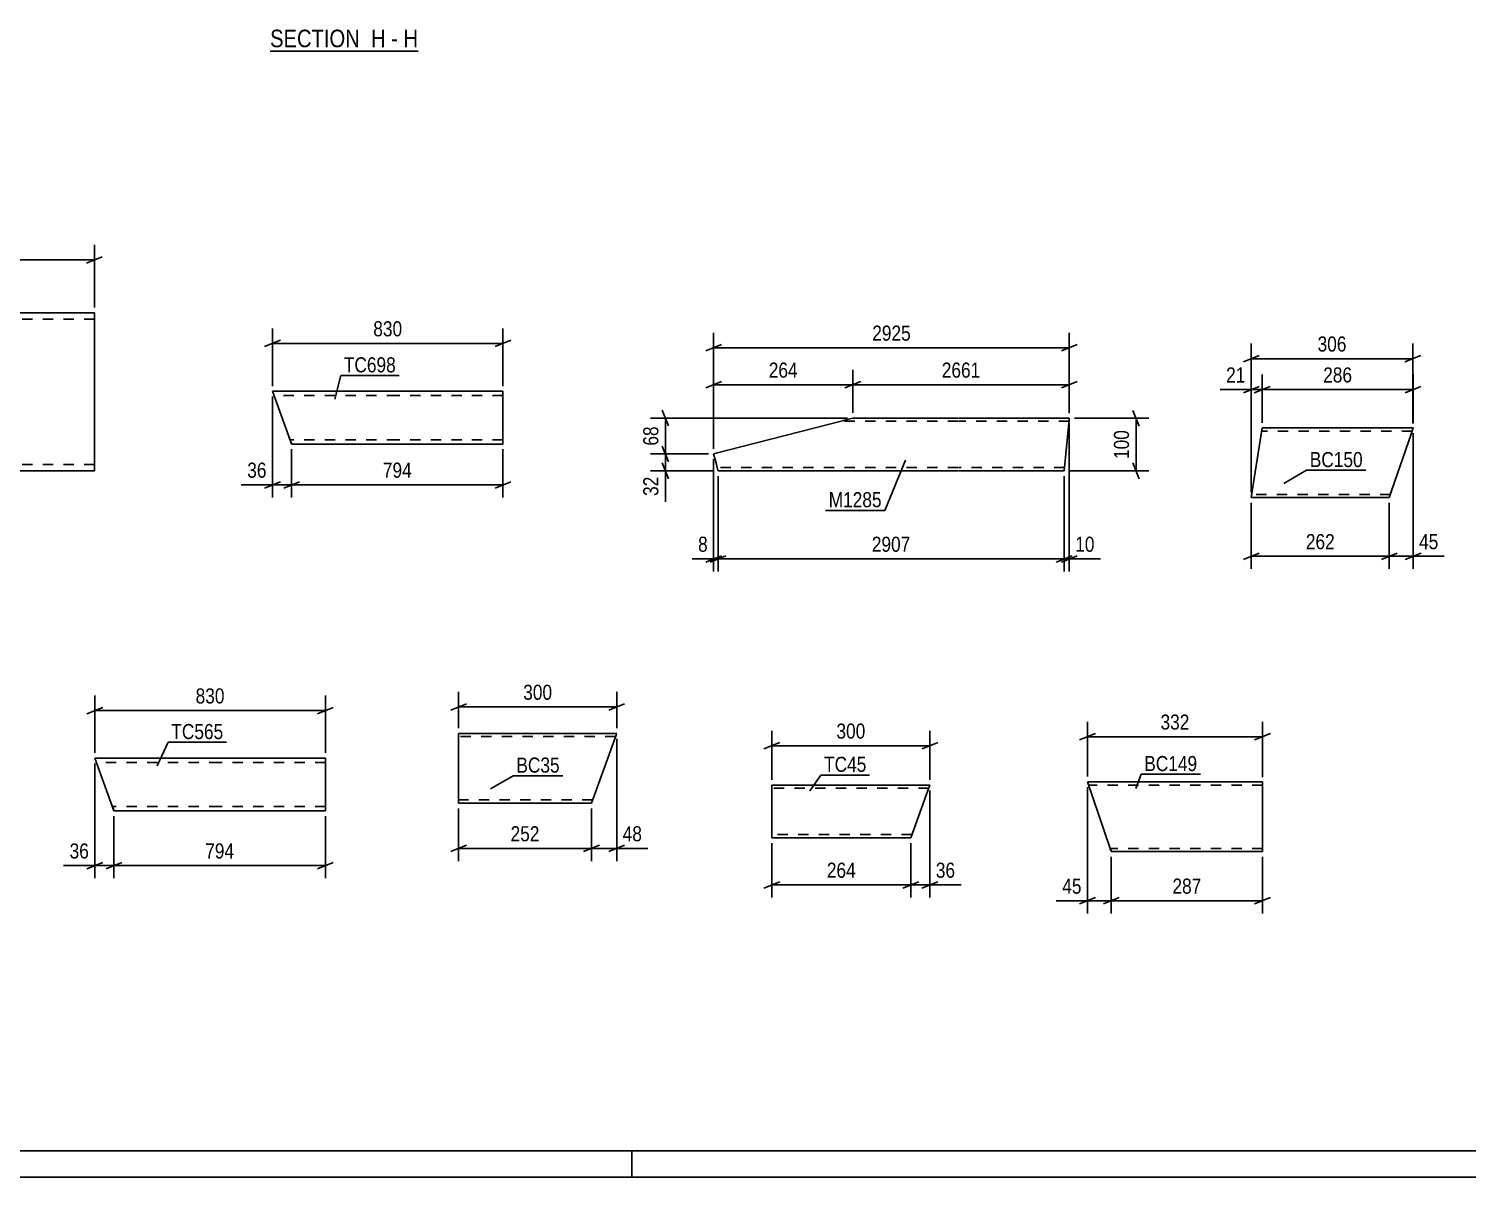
# Model space of a CAD drawing. Header units: millimetres. Extents: x 0 to 1189, y 0 to 841.
# Drawn here: x 444.6 to 717.5, y 0 to 217.8 of the extents above; entities that cross this region are included whole.
import ezdxf

# ---------------------------------------------------------------- set-up
doc = ezdxf.new("R2010")
doc.units = ezdxf.units.MM
doc.linetypes.add('DXK_LINE_DOT2', pattern=[3.9198, 1.9599, -1.9599])
doc.styles.add('Arial Narrow', font='ARIALN.TTF', dxfattribs={"height": 0.2})

# ---------------------------------------------------------------- blocks, each defined once
blk = doc.blocks.new('Unknown-405118385-18 - 4820')
at = {"color": 6, "linetype": 'Continuous'}
blk.add_line((490.38, 213.58), (518.45, 213.58), dxfattribs=at)
at = {"color": 0, "linetype": 'Continuous'}
blk.add_wipeout([(508.48, 214.33), (508.48, 217.83), (490.38, 217.83), (490.38, 214.33)], dxfattribs=at)
at = {"color": 7, "linetype": 'Continuous', "style": 'Arial Narrow'}
blk.add_text('SECTION ', height=3.34, dxfattribs=at).set_placement((490.38, 214.33))
at = {"color": 0, "linetype": 'Continuous'}
blk.add_wipeout([(512.3, 214.33), (512.3, 217.83), (509.53, 217.83), (509.53, 214.33)], dxfattribs=at)
at = {"color": 7, "linetype": 'Continuous', "style": 'Arial Narrow'}
blk.add_text('H', height=3.34, dxfattribs=at).set_placement((509.53, 214.33))
at = {"color": 0, "linetype": 'Continuous'}
blk.add_wipeout([(514.63, 214.33), (514.63, 217.83), (513.35, 217.83), (513.35, 214.33)], dxfattribs=at)
blk.add_wipeout([(518.45, 214.33), (518.45, 217.83), (515.68, 217.83), (515.68, 214.33)], dxfattribs=at)
at = {"color": 7, "linetype": 'Continuous', "style": 'Arial Narrow'}
for s, p in [('-', (513.35, 214.33)), ('H', (515.68, 214.33))]:
    blk.add_text(s, height=3.34, dxfattribs=at).set_placement(p)
blk = doc.blocks.new('Unknown-405118385-1163')
at = {"color": 5, "linetype": 'Continuous'}
for p, q in [((5, 5), (1184, 5)), ((559, 0), (559, 5)), ((0, 0), (1189, 0))]:
    blk.add_line(p, q, dxfattribs=at)
blk = doc.blocks.new('Part-405118385-40742 - 40741')
at = {"color": 2, "linetype": 'Continuous'}
for p, q in [((678.65, 74.98), (645.44, 74.98)), ((649.71, 62.52), (645.44, 74.98)), ((678.65, 74.98), (678.65, 74.88)), ((678.65, 74.88), (678.65, 74.62)), ((678.65, 74.62), (678.65, 73.78)), ((678.65, 73.78), (678.65, 62.98)), ((678.65, 61.78), (678.65, 62.98)), ((649.93, 61.87), (649.71, 62.52)), ((649.93, 61.87), (649.96, 61.78)), ((649.96, 61.78), (678.65, 61.78))]:
    blk.add_line(p, q, dxfattribs=at)
at = {"color": 7, "linetype": 'DXK_LINE_DOT2'}
for p, q in [((678.65, 74.38), (645.64, 74.38)), ((678.65, 74.62), (678.65, 74.98)), ((678.65, 74.2), (678.65, 73.78)), ((678.65, 62.38), (678.65, 62.98)), ((649.71, 62.52), (649.84, 62.13)), ((678.65, 62.38), (649.76, 62.38)), ((678.65, 61.78), (678.65, 61.87))]:
    blk.add_line(p, q, dxfattribs=at)
blk = doc.blocks.new('Part-405118385-40749 - 40748')
at = {"color": 2, "linetype": 'Continuous'}
for p, q in [((678.41, 140.92), (678.59, 142.12)), ((678.59, 142.12), (707.23, 142.12)), ((707.2, 142.03), (707.11, 141.77)), ((707.23, 142.12), (707.2, 142.03)), ((676.52, 128.92), (678.41, 140.92)), ((702.7, 128.92), (706.82, 140.92)), ((707.11, 141.77), (706.82, 140.92)), ((702.7, 128.92), (676.52, 128.92))]:
    blk.add_line(p, q, dxfattribs=at)
at = {"color": 7, "linetype": 'DXK_LINE_DOT2'}
for p, q in [((678.58, 142.03), (678.54, 141.77)), ((678.59, 142.12), (678.58, 142.03)), ((707.23, 142.12), (707.11, 141.77)), ((707.02, 141.52), (678.5, 141.52)), ((676.64, 129.66), (676.62, 129.57)), ((676.62, 129.57), (676.64, 129.66)), ((676.62, 129.57), (676.62, 129.52)), ((676.62, 129.52), (676.62, 129.57)), ((702.91, 129.52), (676.62, 129.52))]:
    blk.add_line(p, q, dxfattribs=at)
blk = doc.blocks.new('Part-405118385-37625 - 37624')
at = {"color": 2, "linetype": 'Continuous'}
for p, q in [((436.94, 163.98), (416.94, 163.98)), ((416.94, 136.38), (416.94, 163.98)), ((457.04, 163.98), (437.04, 163.98)), ((457.04, 163.98), (457.04, 133.98)), ((416.94, 136.38), (416.94, 133.98)), ((436.94, 133.98), (416.94, 133.98)), ((457.04, 133.98), (437.04, 133.98))]:
    blk.add_line(p, q, dxfattribs=at)
at = {"color": 7, "linetype": 'DXK_LINE_DOT2'}
for p, q in [((436.94, 162.78), (416.94, 162.78)), ((457.04, 162.78), (437.04, 162.78)), ((416.94, 134.16), (416.94, 136.38)), ((416.94, 135.18), (416.94, 135.27)), ((436.94, 135.18), (416.94, 135.18)), ((457.04, 135.18), (437.04, 135.18)), ((457.04, 135.18), (457.04, 135.27))]:
    blk.add_line(p, q, dxfattribs=at)
blk = doc.blocks.new('Part-405118385-40177 - 40176')
at = {"color": 2, "linetype": 'Continuous'}
for p, q in [((460.18, 71.09), (457.12, 79.49)), ((480.76, 79.49), (457.12, 79.49)), ((500.86, 79.49), (480.86, 79.49)), ((500.86, 79.49), (500.86, 69.49)), ((460.18, 71.09), (460.76, 69.49)), ((460.76, 69.49), (480.76, 69.49)), ((480.86, 69.49), (500.86, 69.49))]:
    blk.add_line(p, q, dxfattribs=at)
at = {"color": 7, "linetype": 'DXK_LINE_DOT2'}
for p, q in [((500.86, 79.02), (500.86, 79.49)), ((480.76, 78.69), (457.41, 78.69)), ((500.86, 78.69), (480.86, 78.69)), ((460.71, 69.61), (460.18, 71.09)), ((480.76, 70.29), (460.47, 70.29)), ((500.86, 70.29), (480.86, 70.29))]:
    blk.add_line(p, q, dxfattribs=at)
blk = doc.blocks.new('Part-405118385-40185 - 40184')
at = {"color": 2, "linetype": 'Continuous'}
for p, q in [((526.14, 82.97), (526.14, 84.17)), ((556.14, 84.17), (526.14, 84.17)), ((526.14, 72.17), (526.14, 82.97)), ((556.01, 83.82), (551.34, 70.97)), ((556.11, 84.08), (556.01, 83.82)), ((556.14, 84.17), (556.11, 84.08)), ((526.14, 71.06), (526.14, 72.17)), ((526.14, 70.97), (526.14, 71.06)), ((551.34, 70.97), (526.14, 70.97))]:
    blk.add_line(p, q, dxfattribs=at)
at = {"color": 7, "linetype": 'DXK_LINE_DOT2'}
for p, q in [((526.14, 84.17), (526.14, 84.08)), ((526.14, 84.08), (526.14, 83.82)), ((555.92, 83.57), (526.14, 83.57)), ((526.14, 71.32), (526.14, 72.17)), ((551.56, 71.57), (526.14, 71.57))]:
    blk.add_line(p, q, dxfattribs=at)
blk = doc.blocks.new('Part-405118385-40193 - 40192')
at = {"color": 2, "linetype": 'Continuous'}
for p, q in [((585.56, 74.38), (585.56, 73.18)), ((615.56, 74.38), (585.56, 74.38)), ((615.44, 74.03), (611.93, 64.38)), ((615.53, 74.29), (615.44, 74.03)), ((615.56, 74.38), (615.53, 74.29)), ((585.56, 65.58), (585.56, 73.18)), ((585.56, 64.47), (585.56, 65.58)), ((585.56, 64.38), (585.56, 64.47)), ((611.93, 64.38), (585.56, 64.38))]:
    blk.add_line(p, q, dxfattribs=at)
at = {"color": 7, "linetype": 'DXK_LINE_DOT2'}
for p, q in [((585.56, 74.38), (585.56, 74.29)), ((585.56, 74.29), (585.56, 74.03)), ((615.35, 73.78), (585.56, 73.78)), ((585.56, 64.73), (585.56, 65.58)), ((612.14, 64.98), (585.56, 64.98))]:
    blk.add_line(p, q, dxfattribs=at)
blk = doc.blocks.new('Part-405118385-40201 - 40200')
at = {"color": 2, "linetype": 'Continuous'}
for p, q in [((493.88, 140.67), (490.82, 149.07)), ((514.46, 149.07), (490.82, 149.07)), ((534.56, 149.07), (514.56, 149.07)), ((534.56, 149.07), (534.56, 139.07)), ((493.88, 140.67), (494.46, 139.07)), ((494.46, 139.07), (514.46, 139.07)), ((514.56, 139.07), (534.56, 139.07))]:
    blk.add_line(p, q, dxfattribs=at)
at = {"color": 7, "linetype": 'DXK_LINE_DOT2'}
for p, q in [((514.46, 148.27), (491.11, 148.27)), ((534.56, 148.27), (514.56, 148.27)), ((534.56, 148.6), (534.56, 149.07)), ((494.42, 139.19), (493.88, 140.67)), ((514.46, 139.87), (494.17, 139.87)), ((534.56, 139.87), (514.56, 139.87))]:
    blk.add_line(p, q, dxfattribs=at)
blk = doc.blocks.new('Part-405118385-40209 - 40208')
at = {"color": 2, "linetype": 'Continuous'}
for p, q in [((596.28, 142.8), (574.52, 137.19)), ((600.93, 144), (596.28, 142.8)), ((620.93, 144), (600.93, 144)), ((642, 144), (621.03, 144)), ((641.96, 143.65), (641.03, 134)), ((641.99, 143.91), (641.96, 143.65)), ((642, 144), (641.99, 143.91)), ((575.04, 135.2), (574.52, 137.19)), ((575.32, 134.09), (575.04, 135.2)), ((575.35, 134), (575.32, 134.09)), ((620.93, 134), (575.35, 134)), ((641.03, 134), (621.03, 134))]:
    blk.add_line(p, q, dxfattribs=at)
at = {"color": 7, "linetype": 'DXK_LINE_DOT2'}
for p, q in [((600.93, 144), (598.06, 143.26)), ((620.93, 143.4), (598.6, 143.4)), ((641.94, 143.4), (621.03, 143.4)), ((575.04, 135.2), (575.26, 134.35)), ((620.93, 134.6), (575.19, 134.6)), ((641.09, 134.6), (621.03, 134.6))]:
    blk.add_line(p, q, dxfattribs=at)
blk = doc.blocks.new('StraightDimension-405118385-40925 - 40741')
at = {"color": 7, "linetype": 'Continuous'}
for p, q in [((645.44, 73.98), (645.44, 50.03)), ((649.96, 60.78), (649.96, 50.03)), ((643.94, 51.83), (646.94, 53.03)), ((645.44, 52.43), (649.96, 52.43)), ((651.46, 53.03), (648.46, 51.83))]:
    blk.add_line(p, q, dxfattribs=at)
at = {"color": 0}
blk.add_wipeout([(644.91, 53.18), (644.91, 57.38), (640.06, 57.38), (640.06, 53.18)], dxfattribs=at)
at = {"color": 7, "linetype": 'Continuous'}
blk.add_line((645.44, 52.43), (639.53, 52.43), dxfattribs=at)
blk.add_line((645.44, 52.43), (639.53, 52.43), dxfattribs=at)
at = {"color": 3, "style": 'Arial Narrow'}
blk.add_text('45', height=2.863, dxfattribs=at).set_placement((640.66, 53.78))
blk = doc.blocks.new('StraightDimension-405118385-40921 - 40741')
at = {"color": 7, "linetype": 'Continuous'}
for p, q in [((645.44, 75.98), (645.44, 86.4)), ((678.65, 75.88), (678.65, 86.4)), ((646.94, 84.15), (643.94, 82.95)), ((645.44, 83.55), (678.65, 83.55)), ((677.15, 82.95), (680.15, 84.15))]:
    blk.add_line(p, q, dxfattribs=at)
at = {"color": 0}
blk.add_wipeout([(665.39, 84.3), (665.39, 88.5), (658.7, 88.5), (658.7, 84.3)], dxfattribs=at)
at = {"color": 3, "style": 'Arial Narrow'}
blk.add_text('332', height=2.863, dxfattribs=at).set_placement((659.3, 84.9))
blk = doc.blocks.new('StraightDimension-405118385-40924 - 40741')
at = {"color": 7, "linetype": 'Continuous'}
for p, q in [((649.96, 60.78), (649.96, 50.03)), ((678.65, 60.78), (678.65, 50.03)), ((651.46, 53.03), (648.46, 51.83)), ((649.96, 52.43), (678.65, 52.43)), ((677.15, 51.83), (680.15, 53.03))]:
    blk.add_line(p, q, dxfattribs=at)
at = {"color": 0}
blk.add_wipeout([(667.65, 53.18), (667.65, 57.38), (660.96, 57.38), (660.96, 53.18)], dxfattribs=at)
at = {"color": 3, "style": 'Arial Narrow'}
blk.add_text('287', height=2.863, dxfattribs=at).set_placement((661.56, 53.78))
blk = doc.blocks.new('StraightDimension-405118385-40915 - 40748')
at = {"color": 7, "linetype": 'Continuous'}
for p, q in [((707.23, 141.12), (707.23, 115.37)), ((702.7, 127.92), (702.7, 115.37)), ((701.2, 117.17), (704.2, 118.37)), ((702.7, 117.77), (707.23, 117.77)), ((708.73, 118.37), (705.73, 117.17))]:
    blk.add_line(p, q, dxfattribs=at)
at = {"color": 0}
blk.add_wipeout([(712.61, 118.52), (712.61, 122.72), (707.75, 122.72), (707.75, 118.52)], dxfattribs=at)
at = {"color": 7, "linetype": 'Continuous'}
blk.add_line((707.23, 117.77), (713.13, 117.77), dxfattribs=at)
blk.add_line((707.23, 117.77), (713.13, 117.77), dxfattribs=at)
at = {"color": 3, "style": 'Arial Narrow'}
blk.add_text('45', height=2.863, dxfattribs=at).set_placement((708.35, 119.12))
blk = doc.blocks.new('StraightDimension-405118385-40918 - 40748')
at = {"color": 7, "linetype": 'Continuous'}
for p, q in [((678.02, 155.86), (675.02, 154.66)), ((676.52, 129.92), (676.52, 158.11)), ((705.67, 154.66), (708.67, 155.86)), ((707.17, 142.95), (707.17, 158.11)), ((676.52, 155.26), (707.17, 155.26))]:
    blk.add_line(p, q, dxfattribs=at)
at = {"color": 0}
blk.add_wipeout([(695.19, 156.01), (695.19, 160.21), (688.5, 160.21), (688.5, 156.01)], dxfattribs=at)
at = {"color": 3, "style": 'Arial Narrow'}
blk.add_text('306', height=2.863, dxfattribs=at).set_placement((689.1, 156.61))
blk = doc.blocks.new('StraightDimension-405118385-40912 - 40748')
at = {"color": 7, "linetype": 'Continuous'}
for p, q in [((678.59, 143.12), (678.59, 152.24)), ((707.21, 143.08), (707.21, 152.24)), ((680.09, 149.99), (677.09, 148.79)), ((678.59, 149.39), (707.21, 149.39)), ((705.71, 148.79), (708.71, 149.99))]:
    blk.add_line(p, q, dxfattribs=at)
at = {"color": 0}
blk.add_wipeout([(696.25, 150.14), (696.25, 154.34), (689.56, 154.34), (689.56, 150.14)], dxfattribs=at)
at = {"color": 3, "style": 'Arial Narrow'}
blk.add_text('286', height=2.863, dxfattribs=at).set_placement((690.16, 150.74))
blk = doc.blocks.new('StraightDimension-405118385-40913 - 40748')
at = {"color": 7, "linetype": 'Continuous'}
for p, q in [((676.52, 129.92), (676.52, 152.24)), ((678.59, 143.12), (678.59, 152.24)), ((675.02, 148.79), (678.02, 149.99)), ((676.52, 149.39), (678.59, 149.39)), ((680.09, 149.99), (677.09, 148.79))]:
    blk.add_line(p, q, dxfattribs=at)
at = {"color": 0}
blk.add_wipeout([(676, 150.14), (676, 154.34), (671.14, 154.34), (671.14, 150.14)], dxfattribs=at)
at = {"color": 7, "linetype": 'Continuous'}
blk.add_line((676.52, 149.39), (670.62, 149.39), dxfattribs=at)
blk.add_line((676.52, 149.39), (670.62, 149.39), dxfattribs=at)
at = {"color": 3, "style": 'Arial Narrow'}
blk.add_text('21', height=2.863, dxfattribs=at).set_placement((671.74, 150.74))
blk = doc.blocks.new('StraightDimension-405118385-40916 - 40748')
at = {"color": 7, "linetype": 'Continuous'}
for p, q in [((676.52, 127.92), (676.52, 115.37)), ((702.7, 127.92), (702.7, 115.37)), ((678.02, 118.37), (675.02, 117.17)), ((676.52, 117.77), (702.7, 117.77)), ((701.2, 117.17), (704.2, 118.37))]:
    blk.add_line(p, q, dxfattribs=at)
at = {"color": 0}
blk.add_wipeout([(692.95, 118.52), (692.95, 122.72), (686.27, 122.72), (686.27, 118.52)], dxfattribs=at)
at = {"color": 3, "style": 'Arial Narrow'}
blk.add_text('262', height=2.863, dxfattribs=at).set_placement((686.87, 119.12))
blk = doc.blocks.new('StraightDimension-405118385-38067 - 37624')
at = {"color": 7, "linetype": 'Continuous'}
for p, q in [((416.94, 164.98), (416.94, 176.83)), ((457.04, 164.98), (457.04, 176.83)), ((418.44, 174.58), (415.44, 173.38)), ((416.94, 173.98), (457.04, 173.98)), ((455.54, 173.38), (458.54, 174.58))]:
    blk.add_line(p, q, dxfattribs=at)
at = {"color": 0}
blk.add_wipeout([(442.16, 174.73), (442.16, 178.93), (431.82, 178.93), (431.82, 174.73)], dxfattribs=at)
at = {"color": 3, "style": 'Arial Narrow'}
blk.add_text('18350', height=2.863, dxfattribs=at).set_placement((432.42, 175.33))
blk = doc.blocks.new('StraightDimension-405118385-40286 - 40176')
at = {"color": 7, "linetype": 'Continuous'}
for p, q in [((460.76, 68.49), (460.76, 56.7)), ((500.86, 68.49), (500.86, 56.7)), ((462.26, 59.7), (459.26, 58.5)), ((460.76, 59.1), (500.86, 59.1)), ((499.36, 58.5), (502.36, 59.7))]:
    blk.add_line(p, q, dxfattribs=at)
at = {"color": 0}
blk.add_wipeout([(484.15, 59.85), (484.15, 64.05), (477.47, 64.05), (477.47, 59.85)], dxfattribs=at)
at = {"color": 3, "style": 'Arial Narrow'}
blk.add_text('794', height=2.863, dxfattribs=at).set_placement((478.07, 60.45))
blk = doc.blocks.new('StraightDimension-405118385-40287 - 40176')
at = {"color": 7, "linetype": 'Continuous'}
for p, q in [((457.12, 78.49), (457.12, 56.7)), ((460.76, 68.49), (460.76, 56.7)), ((455.62, 58.5), (458.62, 59.7)), ((457.12, 59.1), (460.76, 59.1)), ((462.26, 59.7), (459.26, 58.5))]:
    blk.add_line(p, q, dxfattribs=at)
at = {"color": 0}
blk.add_wipeout([(456.59, 59.85), (456.59, 64.05), (451.74, 64.05), (451.74, 59.85)], dxfattribs=at)
at = {"color": 7, "linetype": 'Continuous'}
blk.add_line((457.12, 59.1), (451.21, 59.1), dxfattribs=at)
blk.add_line((457.12, 59.1), (451.21, 59.1), dxfattribs=at)
at = {"color": 3, "style": 'Arial Narrow'}
blk.add_text('36', height=2.863, dxfattribs=at).set_placement((452.34, 60.45))
blk = doc.blocks.new('StraightDimension-405118385-40323 - 40176')
at = {"color": 7, "linetype": 'Continuous'}
for p, q in [((457.12, 80.49), (457.12, 91.36)), ((500.86, 80.49), (500.86, 91.36)), ((458.62, 89.11), (455.62, 87.91)), ((457.12, 88.51), (500.86, 88.51)), ((499.36, 87.91), (502.36, 89.11))]:
    blk.add_line(p, q, dxfattribs=at)
at = {"color": 0}
blk.add_wipeout([(482.33, 89.26), (482.33, 93.46), (475.65, 93.46), (475.65, 89.26)], dxfattribs=at)
at = {"color": 3, "style": 'Arial Narrow'}
blk.add_text('830', height=2.863, dxfattribs=at).set_placement((476.25, 89.86))
blk = doc.blocks.new('StraightDimension-405118385-40346 - 40184')
at = {"color": 7, "linetype": 'Continuous'}
for p, q in [((526.14, 69.97), (526.14, 59.97)), ((551.34, 69.97), (551.34, 59.97)), ((527.64, 62.97), (524.64, 61.77)), ((549.84, 61.77), (552.84, 62.97)), ((526.14, 62.37), (551.34, 62.37))]:
    blk.add_line(p, q, dxfattribs=at)
at = {"color": 0}
blk.add_wipeout([(542.08, 63.12), (542.08, 67.32), (535.4, 67.32), (535.4, 63.12)], dxfattribs=at)
at = {"color": 3, "style": 'Arial Narrow'}
blk.add_text('252', height=2.863, dxfattribs=at).set_placement((536, 63.72))
blk = doc.blocks.new('StraightDimension-405118385-40345 - 40184')
at = {"color": 7, "linetype": 'Continuous'}
for p, q in [((556.14, 83.17), (556.14, 59.97)), ((551.34, 69.97), (551.34, 59.97)), ((549.84, 61.77), (552.84, 62.97)), ((557.64, 62.97), (554.64, 61.77)), ((551.34, 62.37), (556.14, 62.37))]:
    blk.add_line(p, q, dxfattribs=at)
at = {"color": 0}
blk.add_wipeout([(561.52, 63.12), (561.52, 67.32), (556.67, 67.32), (556.67, 63.12)], dxfattribs=at)
at = {"color": 7, "linetype": 'Continuous'}
blk.add_line((556.14, 62.37), (562.05, 62.37), dxfattribs=at)
blk.add_line((556.14, 62.37), (562.05, 62.37), dxfattribs=at)
at = {"color": 3, "style": 'Arial Narrow'}
blk.add_text('48', height=2.863, dxfattribs=at).set_placement((557.27, 63.72))
blk = doc.blocks.new('StraightDimension-405118385-40334 - 40184')
at = {"color": 7, "linetype": 'Continuous'}
for p, q in [((526.14, 85.17), (526.14, 92.05)), ((556.14, 85.17), (556.14, 92.05)), ((527.64, 89.8), (524.64, 88.6)), ((526.14, 89.2), (556.14, 89.2)), ((554.64, 88.6), (557.64, 89.8))]:
    blk.add_line(p, q, dxfattribs=at)
at = {"color": 0}
blk.add_wipeout([(544.48, 89.95), (544.48, 94.15), (537.8, 94.15), (537.8, 89.95)], dxfattribs=at)
at = {"color": 3, "style": 'Arial Narrow'}
blk.add_text('300', height=2.863, dxfattribs=at).set_placement((538.4, 90.55))
blk = doc.blocks.new('StraightDimension-405118385-40394 - 40192')
at = {"color": 7, "linetype": 'Continuous'}
for p, q in [((615.55, 73.34), (615.55, 53.05)), ((611.93, 63.38), (611.93, 53.05)), ((610.43, 54.85), (613.43, 56.05)), ((611.93, 55.45), (615.55, 55.45)), ((617.05, 56.05), (614.05, 54.85))]:
    blk.add_line(p, q, dxfattribs=at)
at = {"color": 0}
blk.add_wipeout([(620.93, 56.2), (620.93, 60.4), (616.07, 60.4), (616.07, 56.2)], dxfattribs=at)
at = {"color": 7, "linetype": 'Continuous'}
blk.add_line((615.55, 55.45), (621.45, 55.45), dxfattribs=at)
blk.add_line((615.55, 55.45), (621.45, 55.45), dxfattribs=at)
at = {"color": 3, "style": 'Arial Narrow'}
blk.add_text('36', height=2.863, dxfattribs=at).set_placement((616.67, 56.8))
blk = doc.blocks.new('StraightDimension-405118385-40380 - 40192')
at = {"color": 7, "linetype": 'Continuous'}
for p, q in [((585.56, 75.38), (585.56, 84.69)), ((615.56, 75.38), (615.56, 84.69)), ((587.06, 82.44), (584.06, 81.24)), ((614.06, 81.24), (617.06, 82.44)), ((585.56, 81.84), (615.56, 81.84))]:
    blk.add_line(p, q, dxfattribs=at)
at = {"color": 0}
blk.add_wipeout([(603.91, 82.59), (603.91, 86.79), (597.22, 86.79), (597.22, 82.59)], dxfattribs=at)
at = {"color": 3, "style": 'Arial Narrow'}
blk.add_text('300', height=2.863, dxfattribs=at).set_placement((597.82, 83.19))
blk = doc.blocks.new('StraightDimension-405118385-40395 - 40192')
at = {"color": 7, "linetype": 'Continuous'}
for p, q in [((585.56, 63.38), (585.56, 53.05)), ((611.93, 63.38), (611.93, 53.05)), ((587.06, 56.05), (584.06, 54.85)), ((585.56, 55.45), (611.93, 55.45)), ((610.43, 54.85), (613.43, 56.05))]:
    blk.add_line(p, q, dxfattribs=at)
at = {"color": 0}
blk.add_wipeout([(602.09, 56.2), (602.09, 60.4), (595.4, 60.4), (595.4, 56.2)], dxfattribs=at)
at = {"color": 3, "style": 'Arial Narrow'}
blk.add_text('264', height=2.863, dxfattribs=at).set_placement((596, 56.8))
blk = doc.blocks.new('StraightDimension-405118385-40441 - 40200')
at = {"color": 7, "linetype": 'Continuous'}
for p, q in [((492.32, 158.75), (489.32, 157.55)), ((490.82, 150.07), (490.82, 161)), ((533.06, 157.55), (536.06, 158.75)), ((534.56, 150.07), (534.56, 161)), ((490.82, 158.15), (534.56, 158.15))]:
    blk.add_line(p, q, dxfattribs=at)
at = {"color": 0}
blk.add_wipeout([(516.03, 158.9), (516.03, 163.1), (509.35, 163.1), (509.35, 158.9)], dxfattribs=at)
at = {"color": 3, "style": 'Arial Narrow'}
blk.add_text('830', height=2.863, dxfattribs=at).set_placement((509.95, 159.5))
blk = doc.blocks.new('StraightDimension-405118385-40461 - 40200')
at = {"color": 7, "linetype": 'Continuous'}
for p, q in [((494.46, 138.07), (494.46, 128.93)), ((534.56, 138.07), (534.56, 128.93)), ((495.96, 131.93), (492.96, 130.73)), ((494.46, 131.33), (534.56, 131.33)), ((533.06, 130.73), (536.06, 131.93))]:
    blk.add_line(p, q, dxfattribs=at)
at = {"color": 0}
blk.add_wipeout([(517.85, 132.08), (517.85, 136.28), (511.17, 136.28), (511.17, 132.08)], dxfattribs=at)
at = {"color": 3, "style": 'Arial Narrow'}
blk.add_text('794', height=2.863, dxfattribs=at).set_placement((511.77, 132.68))
blk = doc.blocks.new('StraightDimension-405118385-40462 - 40200')
at = {"color": 7, "linetype": 'Continuous'}
for p, q in [((490.82, 148.07), (490.82, 128.93)), ((494.46, 138.07), (494.46, 128.93)), ((489.32, 130.73), (492.32, 131.93)), ((490.82, 131.33), (494.46, 131.33)), ((495.96, 131.93), (492.96, 130.73))]:
    blk.add_line(p, q, dxfattribs=at)
at = {"color": 0}
blk.add_wipeout([(490.3, 132.08), (490.3, 136.28), (485.44, 136.28), (485.44, 132.08)], dxfattribs=at)
at = {"color": 7, "linetype": 'Continuous'}
blk.add_line((490.82, 131.33), (484.91, 131.33), dxfattribs=at)
blk.add_line((490.82, 131.33), (484.91, 131.33), dxfattribs=at)
at = {"color": 3, "style": 'Arial Narrow'}
blk.add_text('36', height=2.863, dxfattribs=at).set_placement((486.04, 132.68))
blk = doc.blocks.new('StraightDimension-405118385-40499 - 40208')
at = {"color": 7, "linetype": 'Continuous'}
for p, q in [((574.52, 138.19), (574.52, 160.17)), ((642, 145), (642, 160.17)), ((576.02, 157.92), (573.02, 156.72)), ((574.52, 157.32), (642, 157.32)), ((640.5, 156.72), (643.5, 157.92))]:
    blk.add_line(p, q, dxfattribs=at)
at = {"color": 0}
blk.add_wipeout([(612.52, 158.07), (612.52, 162.27), (604.01, 162.27), (604.01, 158.07)], dxfattribs=at)
at = {"color": 3, "style": 'Arial Narrow'}
blk.add_text('2925', height=2.863, dxfattribs=at).set_placement((604.61, 158.67))
blk = doc.blocks.new('StraightDimension-405118385-40702 - 40208')
at = {"color": 7, "linetype": 'Continuous'}
for p, q in [((575.35, 133), (575.35, 114.88)), ((641.03, 133), (641.03, 114.88)), ((576.85, 117.88), (573.85, 116.68)), ((639.53, 116.68), (642.53, 117.88)), ((575.35, 117.28), (641.03, 117.28))]:
    blk.add_line(p, q, dxfattribs=at)
at = {"color": 0}
blk.add_wipeout([(612.44, 118.03), (612.44, 122.23), (603.93, 122.23), (603.93, 118.03)], dxfattribs=at)
at = {"color": 3, "style": 'Arial Narrow'}
blk.add_text('2907', height=2.863, dxfattribs=at).set_placement((604.53, 118.63))
blk = doc.blocks.new('StraightDimension-405118385-40510 - 40208')
at = {"color": 7, "linetype": 'Continuous'}
for p, q in [((600.93, 145), (600.93, 153.16)), ((641.99, 144.91), (641.99, 153.16)), ((602.43, 150.91), (599.43, 149.71)), ((600.93, 150.31), (641.99, 150.31)), ((640.49, 149.71), (643.49, 150.91))]:
    blk.add_line(p, q, dxfattribs=at)
at = {"color": 0}
blk.add_wipeout([(625.72, 151.06), (625.72, 155.26), (617.2, 155.26), (617.2, 151.06)], dxfattribs=at)
at = {"color": 3, "style": 'Arial Narrow'}
blk.add_text('2661', height=2.863, dxfattribs=at).set_placement((617.8, 151.66))
blk = doc.blocks.new('StraightDimension-405118385-40703 - 40208')
at = {"color": 7, "linetype": 'Continuous'}
for p, q in [((574.52, 136.19), (574.52, 114.88)), ((575.35, 133), (575.35, 114.88)), ((573.02, 116.68), (576.02, 117.88)), ((576.85, 117.88), (573.85, 116.68)), ((574.52, 117.28), (575.35, 117.28))]:
    blk.add_line(p, q, dxfattribs=at)
at = {"color": 0}
blk.add_wipeout([(574, 118.03), (574, 122.23), (570.97, 122.23), (570.97, 118.03)], dxfattribs=at)
at = {"color": 7, "linetype": 'Continuous'}
blk.add_line((574.52, 117.28), (570.45, 117.28), dxfattribs=at)
blk.add_line((574.52, 117.28), (570.45, 117.28), dxfattribs=at)
at = {"color": 3, "style": 'Arial Narrow'}
blk.add_text('8', height=2.86, dxfattribs=at).set_placement((571.57, 118.63))
blk = doc.blocks.new('StraightDimension-405118385-40511 - 40208')
at = {"color": 7, "linetype": 'Continuous'}
for p, q in [((574.52, 138.19), (574.52, 153.16)), ((600.93, 145), (600.93, 153.16)), ((576.02, 150.91), (573.02, 149.71)), ((574.52, 150.31), (600.93, 150.31)), ((599.43, 149.71), (602.43, 150.91))]:
    blk.add_line(p, q, dxfattribs=at)
at = {"color": 0}
blk.add_wipeout([(591.07, 151.06), (591.07, 155.26), (584.38, 155.26), (584.38, 151.06)], dxfattribs=at)
at = {"color": 3, "style": 'Arial Narrow'}
blk.add_text('264', height=2.863, dxfattribs=at).set_placement((584.98, 151.66))
blk = doc.blocks.new('StraightDimension-405118385-40689 - 40208')
at = {"color": 7, "linetype": 'Continuous'}
for p, q in [((654.07, 145.45), (655.27, 142.45)), ((642.99, 143.95), (657.07, 143.95)), ((654.67, 134), (654.67, 143.95)), ((642.03, 134), (657.07, 134)), ((655.27, 132.5), (654.07, 135.5))]:
    blk.add_line(p, q, dxfattribs=at)
at = {"color": 0}
blk.add_wipeout([(653.92, 142.32), (649.72, 142.32), (649.72, 135.63), (653.92, 135.63)], dxfattribs=at)
at = {"color": 3, "style": 'Arial Narrow'}
blk.add_text('100', height=2.863, rotation=90.0002, dxfattribs=at).set_placement((653.32, 136.23))
blk = doc.blocks.new('StraightDimension-405118385-40585 - 40208')
at = {"color": 7, "linetype": 'Continuous'}
for p, q in [((564.78, 145.5), (565.98, 142.5)), ((599.93, 144), (562.53, 144)), ((565.38, 137.19), (565.38, 144)), ((573.52, 137.19), (562.53, 137.19)), ((565.98, 135.69), (564.78, 138.69))]:
    blk.add_line(p, q, dxfattribs=at)
at = {"color": 0}
blk.add_wipeout([(564.63, 143.02), (560.43, 143.02), (560.43, 138.16), (564.63, 138.16)], dxfattribs=at)
at = {"color": 3, "style": 'Arial Narrow'}
blk.add_text('68', height=2.863, rotation=90.0002, dxfattribs=at).set_placement((564.03, 138.76))
blk = doc.blocks.new('StraightDimension-405118385-40586 - 40208')
at = {"color": 7, "linetype": 'Continuous'}
for p, q in [((573.52, 137.19), (562.53, 137.19)), ((564.78, 138.69), (565.98, 135.69)), ((565.38, 134), (565.38, 137.19)), ((574.35, 134), (562.53, 134)), ((565.98, 132.5), (564.78, 135.5))]:
    blk.add_line(p, q, dxfattribs=at)
at = {"color": 0}
blk.add_wipeout([(564.63, 133.47), (560.43, 133.47), (560.43, 128.62), (564.63, 128.62)], dxfattribs=at)
at = {"color": 7, "linetype": 'Continuous'}
blk.add_line((565.38, 134), (565.38, 128.09), dxfattribs=at)
blk.add_line((565.38, 134), (565.38, 128.09), dxfattribs=at)
at = {"color": 3, "style": 'Arial Narrow'}
blk.add_text('32', height=2.863, rotation=90.0002, dxfattribs=at).set_placement((564.03, 129.22))
blk = doc.blocks.new('StraightDimension-405118385-40701 - 40208')
at = {"color": 7, "linetype": 'Continuous'}
for p, q in [((642, 143), (642, 114.88)), ((641.03, 133), (641.03, 114.88)), ((639.53, 116.68), (642.53, 117.88)), ((643.5, 117.88), (640.5, 116.68)), ((641.03, 117.28), (642, 117.28))]:
    blk.add_line(p, q, dxfattribs=at)
at = {"color": 0}
blk.add_wipeout([(647.38, 118.03), (647.38, 122.23), (642.52, 122.23), (642.52, 118.03)], dxfattribs=at)
at = {"color": 7, "linetype": 'Continuous'}
blk.add_line((642, 117.28), (647.9, 117.28), dxfattribs=at)
blk.add_line((642, 117.28), (647.9, 117.28), dxfattribs=at)
at = {"color": 3, "style": 'Arial Narrow'}
blk.add_text('10', height=2.863, dxfattribs=at).set_placement((643.12, 118.63))
blk = doc.blocks.new('Mark-405118385-40757 - 40741')
at = {"color": 0}
blk.add_wipeout([(666.27, 77.03), (666.27, 80.03), (656.22, 80.03), (656.22, 77.03)], dxfattribs=at)
blk.add_wipeout([(666.27, 77.03), (666.27, 80.03), (656.22, 80.03), (656.22, 77.03)], dxfattribs=at)
at = {"color": 30, "linetype": 'Continuous'}
for p, q in [((654.6, 73.72), (655.62, 76.43)), ((655.62, 76.43), (666.87, 76.43))]:
    blk.add_line(p, q, dxfattribs=at)
at = {"color": 3, "style": 'Arial Narrow'}
blk.add_text('BC149', height=2.863, dxfattribs=at).set_placement((656.22, 77.03))
blk = doc.blocks.new('Mark-405118385-40754 - 40748')
at = {"color": 0}
blk.add_wipeout([(697.67, 134.69), (697.67, 137.69), (687.62, 137.69), (687.62, 134.69)], dxfattribs=at)
blk.add_wipeout([(697.67, 134.69), (697.67, 137.69), (687.62, 137.69), (687.62, 134.69)], dxfattribs=at)
at = {"color": 30, "linetype": 'Continuous'}
for p, q in [((682.69, 131.59), (687.02, 134.09)), ((687.02, 134.09), (698.27, 134.09))]:
    blk.add_line(p, q, dxfattribs=at)
at = {"color": 3, "style": 'Arial Narrow'}
blk.add_text('BC150', height=2.863, dxfattribs=at).set_placement((687.62, 134.69))
blk = doc.blocks.new('Mark-405118385-40226 - 40176')
at = {"color": 0}
blk.add_wipeout([(481.5, 83.1), (481.5, 86.1), (471.64, 86.1), (471.64, 83.1)], dxfattribs=at)
blk.add_wipeout([(481.5, 83.1), (481.5, 86.1), (471.64, 86.1), (471.64, 83.1)], dxfattribs=at)
at = {"color": 30, "linetype": 'Continuous'}
for p, q in [((468.96, 78.03), (471.04, 82.5)), ((471.04, 82.5), (482.1, 82.5))]:
    blk.add_line(p, q, dxfattribs=at)
at = {"color": 3, "style": 'Arial Narrow'}
blk.add_text('TC565', height=2.863, dxfattribs=at).set_placement((471.64, 83.1))
blk = doc.blocks.new('Mark-405118385-40223 - 40184')
at = {"color": 0}
blk.add_wipeout([(545.32, 76.74), (545.32, 79.74), (537.1, 79.74), (537.1, 76.74)], dxfattribs=at)
blk.add_wipeout([(545.32, 76.74), (545.32, 79.74), (537.1, 79.74), (537.1, 76.74)], dxfattribs=at)
at = {"color": 30, "linetype": 'Continuous'}
for p, q in [((532.17, 73.64), (536.5, 76.14)), ((536.5, 76.14), (545.92, 76.14))]:
    blk.add_line(p, q, dxfattribs=at)
at = {"color": 3, "style": 'Arial Narrow'}
blk.add_text('BC35', height=2.863, dxfattribs=at).set_placement((537.1, 76.74))
blk = doc.blocks.new('Mark-405118385-40220 - 40192')
at = {"color": 0}
blk.add_wipeout([(603.5, 76.89), (603.5, 79.89), (595.47, 79.89), (595.47, 76.89)], dxfattribs=at)
blk.add_wipeout([(603.5, 76.89), (603.5, 79.89), (595.47, 79.89), (595.47, 76.89)], dxfattribs=at)
at = {"color": 30, "linetype": 'Continuous'}
for p, q in [((592.79, 73.27), (594.87, 76.29)), ((594.87, 76.29), (604.1, 76.29))]:
    blk.add_line(p, q, dxfattribs=at)
at = {"color": 3, "style": 'Arial Narrow'}
blk.add_text('TC45', height=2.863, dxfattribs=at).set_placement((595.47, 76.89))
blk = doc.blocks.new('Mark-405118385-40217 - 40200')
at = {"color": 0}
blk.add_wipeout([(514.24, 152.66), (514.24, 155.66), (504.37, 155.66), (504.37, 152.66)], dxfattribs=at)
blk.add_wipeout([(514.24, 152.66), (514.24, 155.66), (504.37, 155.66), (504.37, 152.66)], dxfattribs=at)
at = {"color": 30, "linetype": 'Continuous'}
for p, q in [((502.66, 147.61), (503.77, 152.06)), ((503.77, 152.06), (514.84, 152.06))]:
    blk.add_line(p, q, dxfattribs=at)
at = {"color": 3, "style": 'Arial Narrow'}
blk.add_text('TC698', height=2.863, dxfattribs=at).set_placement((504.37, 152.66))
blk = doc.blocks.new('Mark-405118385-40214 - 40208')
at = {"color": 0}
blk.add_wipeout([(606.4, 127.08), (606.4, 130.08), (596.35, 130.08), (596.35, 127.08)], dxfattribs=at)
blk.add_wipeout([(606.4, 127.08), (606.4, 130.08), (596.35, 130.08), (596.35, 127.08)], dxfattribs=at)
at = {"color": 30, "linetype": 'Continuous'}
for p in [(610.91, 136.04), (595.75, 126.48)]:
    blk.add_line(p, (607, 126.48), dxfattribs=at)
at = {"color": 3, "style": 'Arial Narrow'}
blk.add_text('M1285', height=2.863, dxfattribs=at).set_placement((596.35, 127.08))

msp = doc.modelspace()

# ---------------------------------------------------------------- block references
for name in ['Unknown-405118385-18 - 4820', 'Part-405118385-37625 - 37624', 'Part-405118385-40201 - 40200', 'Part-405118385-40209 - 40208', 'Part-405118385-40749 - 40748', 'Part-405118385-40185 - 40184', 'Part-405118385-40177 - 40176', 'Part-405118385-40193 - 40192', 'Part-405118385-40742 - 40741']:
    msp.add_blockref(name, (0, 0))

# ---------------------------------------------------------------- next in the draw order: block references
msp.add_blockref('Unknown-405118385-1163', (0, 0))

# ---------------------------------------------------------------- next in the draw order: block references
for name in ['StraightDimension-405118385-38067 - 37624', 'StraightDimension-405118385-40441 - 40200', 'StraightDimension-405118385-40499 - 40208', 'StraightDimension-405118385-40915 - 40748', 'StraightDimension-405118385-40461 - 40200', 'StraightDimension-405118385-40702 - 40208', 'StraightDimension-405118385-40323 - 40176', 'StraightDimension-405118385-40334 - 40184', 'StraightDimension-405118385-40921 - 40741', 'StraightDimension-405118385-40380 - 40192', 'Mark-405118385-40223 - 40184', 'StraightDimension-405118385-40925 - 40741', 'StraightDimension-405118385-40394 - 40192', 'StraightDimension-405118385-40286 - 40176', 'StraightDimension-405118385-40346 - 40184']:
    msp.add_blockref(name, (0, 0))

# ---------------------------------------------------------------- next in the draw order: block references
for name in ['StraightDimension-405118385-40918 - 40748', 'Mark-405118385-40217 - 40200', 'StraightDimension-405118385-40510 - 40208', 'StraightDimension-405118385-40462 - 40200', 'StraightDimension-405118385-40703 - 40208', 'StraightDimension-405118385-40916 - 40748', 'Mark-405118385-40226 - 40176', 'StraightDimension-405118385-40345 - 40184', 'Mark-405118385-40220 - 40192', 'Mark-405118385-40757 - 40741', 'StraightDimension-405118385-40287 - 40176', 'StraightDimension-405118385-40395 - 40192', 'StraightDimension-405118385-40924 - 40741']:
    msp.add_blockref(name, (0, 0))

# ---------------------------------------------------------------- next in the draw order: block references
for name in ['StraightDimension-405118385-40511 - 40208', 'StraightDimension-405118385-40912 - 40748', 'StraightDimension-405118385-40689 - 40208', 'Mark-405118385-40754 - 40748']:
    msp.add_blockref(name, (0, 0))

# ---------------------------------------------------------------- next in the draw order: block references
for name in ['StraightDimension-405118385-40913 - 40748', 'StraightDimension-405118385-40585 - 40208', 'StraightDimension-405118385-40701 - 40208']:
    msp.add_blockref(name, (0, 0))

# ---------------------------------------------------------------- next in the draw order: block references
for name in ['StraightDimension-405118385-40586 - 40208', 'Mark-405118385-40214 - 40208']:
    msp.add_blockref(name, (0, 0))

doc.saveas('drawing.dxf')
